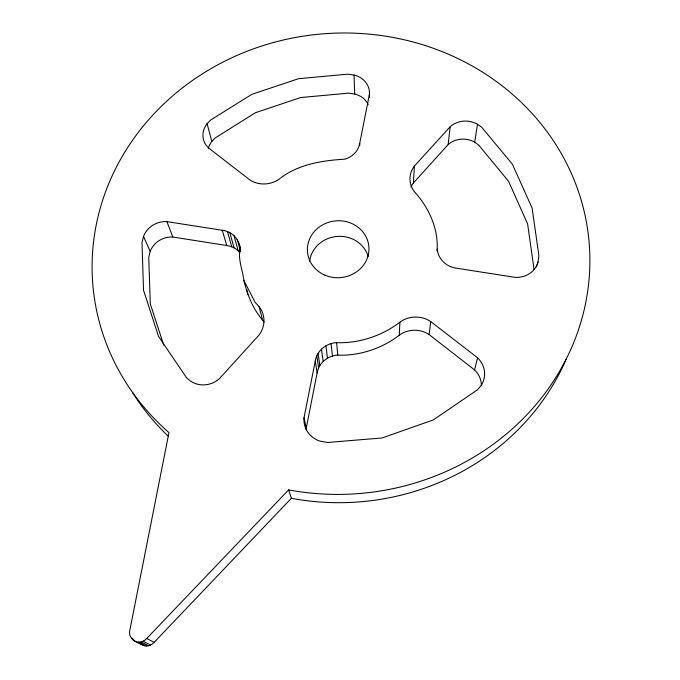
<?xml version="1.0" encoding="UTF-8"?>
<svg xmlns="http://www.w3.org/2000/svg" width="680" height="680" viewBox="0 0 680 680"><rect width="100%" height="100%" fill="white"/><g stroke="black" fill="none" stroke-linecap="round" stroke-linejoin="round"><path stroke-width="1.02" d="M437.036 251.099C438.846 229.925 429.301 208.275 415.344 192.805A24.837 22.415 1.8 0 1 414.426 166.047L450.185 126.693A21.973 19.576 3 0 1 477.496 124.219L481.635 127.177L512.388 164.22L532.075 207.978L538.925 255.756L538.024 262.004L536.461 266.9M306.161 429.879A22.695 22.032 -7.5 0 1 306.238 428.213L317.135 372.895C318.673 362.967 327.93 355.521 337.807 355.13C359.601 356.005 382.067 348.449 399.271 335.206L399.916 322.167A25.934 24.488 5.1 0 1 430.703 321.529L477.564 357.799A23.46 22.194 12.5 0 1 480.981 385.671L477.462 389.81L433.355 419.909L382.05 437.962L327.539 442.485L320.56 441.269A23.401 22.652 -7.6 0 1 304.011 417.792L315.274 360.927C316.872 350.701 326.425 343.069 336.583 342.661C359.04 343.545 382.185 335.784 399.916 322.167M410.924 187.043A24.123 21.879 2 0 1 413.389 182.988L414.426 166.047M243.933 280.653L255.102 302.362L259.072 306.612A25.483 23.885 -17 0 1 258.791 335.333L219.351 378.726A22.984 21.649 -23.2 0 1 190.612 381.157L186.558 377.749L158.55 336.447L143.522 290.232L142.001 242.471L143.522 236.402A22.177 20.179 -19.7 0 1 166.863 221.621L222.292 230.282C231.701 231.251 239.912 239.326 239.98 248.965C237.957 259.726 242.599 270.079 243.933 280.653C247.35 294.703 252.934 309.043 262.539 319.966A24.735 23.273 -17.2 0 1 263.976 322.005M413.389 182.988L448.154 144.585L450.185 126.693M481.389 385.483A22.755 21.598 13.2 0 0 474.581 369.945L429.139 334.602L430.703 321.529M534.072 269.56L527.629 224L508.563 181.28L478.712 145.087L474.7 142.188L477.496 124.219M359.703 143.454L369.435 94.24A21.428 18.93 -4.8 0 0 354.042 75.047L347.709 74.162L298.546 78.701L251.906 94.299L210.545 120.114L207.094 123.683A21.522 19.151 -12.7 0 0 208.344 147.79L249.925 179.962A24.387 21.93 -10.5 0 0 279.106 179.171C297.738 164.347 321.852 160.522 344.87 159.162C352.189 157.055 358.402 151.13 359.703 143.454L359.762 145.503M474.581 369.945L477.564 357.799M143.522 236.402L150.203 251.439L148.742 257.354L150.305 303.926L163.719 345.091M132.906 639.897C137.096 643.416 143.31 642.515 146.778 638.443L288.618 489.889A249.042 230.562 -5.1 0 0 587.86 231.124A249.042 230.562 -5.1 0 0 228.752 59.219A249.042 230.562 -5.1 0 0 168.971 432.616L129.931 629.74C127.296 639.098 137.632 642.914 144.364 645.736C148.002 646.688 151.572 644.988 154.096 642.404L291.363 498.287A241.816 224.782 -5 0 0 566.091 359.354M208.301 148.631A20.918 18.717 -12.8 0 1 211.828 141.431L215.178 137.946L255.374 112.744L300.721 97.537L348.543 93.151L354.697 94.019A20.834 18.505 -4.7 0 1 368.195 104.609M150.203 251.439A21.539 19.695 -19.9 0 1 172.856 237.031L226.737 245.523C231.871 246.279 236.938 248.667 240.006 252.969M131.435 638.29L133.161 639.166M138.898 642.158L146.464 646M141.091 641.928L148.589 645.779M140.649 643.807L144.364 645.736M143.208 641.206L150.637 645.082M146.778 638.443L154.096 642.404M166.863 221.621L172.856 237.031M288.618 489.889L291.363 498.287M222.292 230.282L226.737 245.523M227.434 231.54L231.736 246.755M229.815 232.611L234.048 247.8M234.005 235.577L238.127 250.69M237.226 239.453L240.456 251.481M207.094 123.683L211.828 141.431M239.258 244.018L240.321 247.996M239.98 248.965L240.507 250.937M259.072 306.612L262.539 319.966M304.011 417.792L306.238 428.213M437.265 249.109C437.996 259.139 446.794 267.113 456.577 268.209L515.125 277.363A22.865 20.884 10 0 0 538.024 262.004M246.84 289.663L247.817 294.652M315.274 360.927L317.135 372.895M316.803 355.75L318.623 367.854M318.07 353.337L319.846 365.508M321.487 349.061L323.161 361.352M325.916 345.729L327.454 358.105M331.05 343.553L332.435 355.988M336.583 342.661L337.807 355.13M354.042 75.047L354.697 94.019M369.435 94.24L369.478 97.334M168.19 436.127A241.816 224.782 -5 0 1 132.889 393.057M448.154 144.585A21.343 19.116 3.2 0 1 474.7 142.188M309.629 261.128A29.928 27.77 -5.1 0 1 337.118 236.436A29.928 27.77 -5.1 0 1 368.161 256.377M399.271 335.206A25.16 23.843 5.7 0 1 429.139 334.602M324.998 275.188A30.821 28.475 -5.3 0 0 368.875 246.534A30.821 28.475 -5.3 0 0 320.662 226.057A30.821 28.475 -5.3 0 0 324.998 275.188"/></g></svg>
